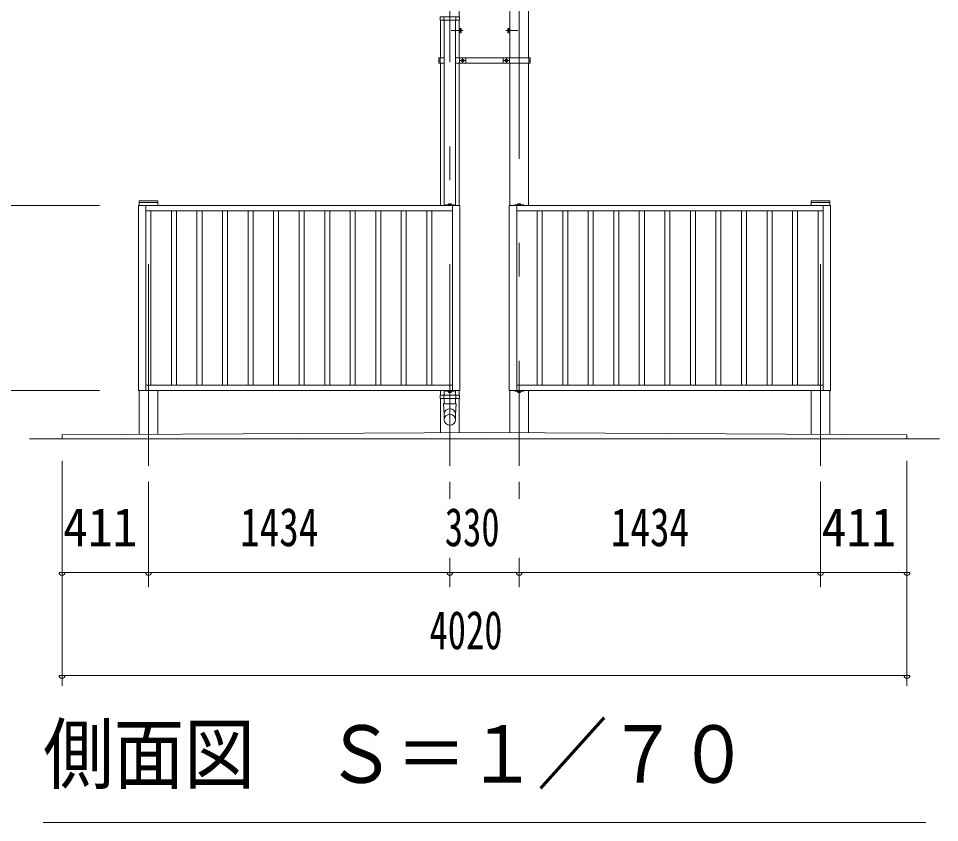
# Model space of a CAD drawing. Units: millimetres, scale not verified, with parts at other scales. Extents: x -34086 to 34091, y -14700 to 14700.
# Drawn here: x 8458 to 12840, y 1303 to 5128 of the extents above; entities that cross this region are included whole.
import ezdxf
from ezdxf.enums import TextEntityAlignment as Align

# ---------------------------------------------------------------- set-up
doc = ezdxf.new("R2010")
doc.units = ezdxf.units.MM
doc.header["$LTSCALE"] = 80
doc.linetypes.add('USER3', pattern=[24, 12, -5, 2, -5])
for name, color, linetype, lineweight in [('0-2_1-07BOLD', 7, 'Continuous', 18), ('0-3_1-27CENTER', 3, 'USER3', 18), ('0-4_1-47THIN', 4, 'Continuous', 18), ('0-5_1-57DIM', 3, 'Continuous', 18)]:
    doc.layers.add(name, color=color, linetype=linetype, lineweight=lineweight)
doc.styles.add('ＭＳ ゴシック', font='')
doc.styles.get('ＭＳ ゴシック').set_extended_font_data('MS Gothic')

msp = doc.modelspace()

# ---------------------------------------------------------------- linework, layer by layer
at = {"layer": '0-2_1-07BOLD'}
for p, q in [((10884.87, 4940.54), (10884.87, 5390.12)), ((10481.22, 5135.54), (10481.22, 5119.54)), ((10539.41, 5119.54), (10539.41, 5135.54)), ((10465.77, 5119.54), (10465.77, 4940.54)), ((10482.82, 5119.54), (10482.82, 4237.54)), ((10537.83, 4237.54), (10537.83, 5119.54)), ((10554.87, 4940.54), (10554.87, 5119.54)), ((10556.87, 5074.45), (10562.97, 5074.45)), ((10562.97, 5064.63), (10556.87, 5064.63)), ((10793.77, 5074.45), (10787.67, 5074.45)), ((10787.67, 5064.63), (10793.77, 5064.63)), ((10793.77, 5080.04), (10795.77, 5080.04)), ((10464.17, 4927.54), (10458.07, 4927.54)), ((10464.17, 4940.54), (10464.17, 4914.54)), ((10465.77, 4914.54), (10465.77, 4237.54)), ((10554.87, 4237.54), (10554.87, 4914.54)), ((10556.47, 4914.54), (10556.47, 4940.54)), ((10586.47, 4914.54), (10586.47, 4940.54)), ((10764.17, 4940.54), (10764.17, 4914.54)), ((10794.17, 4940.54), (10794.17, 4914.54)), ((10795.77, 4914.54), (10795.77, 4237.54)), ((10884.87, 4237.54), (10884.87, 4914.54)), ((10886.47, 4914.54), (10886.47, 4940.54)), ((10886.47, 4927.54), (10892.57, 4927.54)), ((9031.77, 4257.54), (9031.77, 4237.54)), ((9031.77, 4252.54), (9120.87, 4252.54)), ((9117.87, 4260.54), (9034.77, 4260.54)), ((9120.87, 4257.54), (9120.87, 4237.54)), ((12229.77, 4257.54), (12229.77, 4237.54)), ((12318.87, 4252.54), (12229.77, 4252.54)), ((12232.77, 4260.54), (12315.87, 4260.54)), ((12318.87, 4237.54), (12318.87, 4257.54)), ((9064.32, 3357.54), (9064.32, 4237.54)), ((9064.32, 4212.54), (10522.32, 4212.54)), ((10507.43, 4242.34), (10507.43, 4245.83)), ((10513.21, 4245.83), (10513.21, 4242.34)), ((10522.32, 4237.54), (10522.32, 3357.54)), ((10828.32, 4237.54), (10828.32, 3357.54)), ((12286.32, 4212.54), (10828.32, 4212.54)), ((10837.43, 4245.83), (10837.43, 4242.34)), ((10843.21, 4242.34), (10843.21, 4245.83)), ((12286.32, 3357.54), (12286.32, 4237.54)), ((10522.32, 3382.54), (9064.32, 3382.54)), ((10828.32, 3382.54), (12286.32, 3382.54)), ((9031.77, 3357.54), (9031.77, 3149.29)), ((9120.87, 3149.72), (9120.87, 3357.54)), ((10465.77, 3335.54), (10465.77, 3357.54)), ((10481.22, 3335.54), (10481.22, 3319.54)), ((10482.82, 3357.54), (10482.82, 3335.54)), ((10507.43, 3349.25), (10507.43, 3352.74)), ((10513.21, 3352.74), (10513.21, 3349.25)), ((10537.83, 3335.54), (10537.83, 3357.54)), ((10539.41, 3319.54), (10539.41, 3335.54)), ((10554.87, 3357.54), (10554.87, 3335.54)), ((10795.77, 3357.54), (10795.77, 3156.94)), ((10837.43, 3349.25), (10837.43, 3352.74)), ((10843.21, 3352.74), (10843.21, 3349.25)), ((10884.87, 3156.5), (10884.87, 3357.54)), ((12229.77, 3357.54), (12229.77, 3149.72)), ((12318.87, 3149.29), (12318.87, 3357.54)), ((10465.77, 3319.54), (10465.77, 3156.14)), ((10482.81, 3319.54), (10482.81, 3294.08)), ((10537.81, 3319.54), (10537.81, 3294.08)), ((10554.87, 3156.56), (10554.87, 3319.54)), ((12840.32, 3127.54), (8510.32, 3127.54)), ((8665.32, 3127.54), (8665.32, 3147.54))]:
    msp.add_line(p, q, dxfattribs=at)
for points in [[(10997.78, 5435.78), (10884.87, 5390.12), (10840.32, 5419.54), (10795.77, 5351.36), (10795.77, 4940.54)], [(10554.87, 5231.02), (10554.87, 5135.54), (10464.17, 5135.54), (10464.17, 5119.54), (10556.47, 5119.54), (10556.47, 5135.54)], [(10554.87, 5080.04), (10556.87, 5080.04), (10556.87, 5059.04), (10554.87, 5059.04)], [(10556.87, 5059.73), (10562.97, 5059.73), (10563.87, 5061.29), (10563.87, 5077.79), (10562.97, 5079.36), (10556.87, 5079.36)], [(10793.77, 5059.73), (10787.67, 5059.73), (10786.77, 5061.29), (10786.77, 5077.79), (10787.67, 5079.36), (10793.77, 5079.36)], [(10793.77, 5080.04), (10793.77, 5059.04), (10795.77, 5059.04)], [(10482.82, 4940.54), (10458.07, 4940.54), (10458.07, 4914.54), (10482.82, 4914.54)], [(10537.83, 4940.54), (10892.57, 4940.54), (10892.57, 4914.54), (10537.83, 4914.54)], [(10490.32, 4237.54), (10490.32, 4240.74), (10530.32, 4240.74), (10530.32, 4237.54)], [(10504.07, 4240.74), (10504.07, 4242.34), (10516.57, 4242.34), (10516.57, 4240.74)], [(10516.09, 4242.34), (10516.09, 4245.83), (10515.22, 4246.34), (10505.42, 4246.34), (10504.55, 4245.83), (10504.55, 4242.34)], [(10820.32, 4237.54), (10820.32, 4240.74), (10860.32, 4240.74), (10860.32, 4237.54)], [(10846.57, 4240.74), (10846.57, 4242.34), (10834.07, 4242.34), (10834.07, 4240.74)], [(10834.54, 4242.34), (10834.54, 4245.83), (10835.42, 4246.34), (10845.22, 4246.34), (10846.09, 4245.83), (10846.09, 4242.34)], [(10530.32, 3357.54), (10530.32, 3354.34), (10490.32, 3354.34), (10490.32, 3357.54)], [(10516.57, 3354.34), (10516.57, 3352.74), (10504.07, 3352.74), (10504.07, 3354.34)], [(10504.55, 3352.74), (10504.55, 3349.25), (10505.42, 3348.74), (10515.22, 3348.74), (10516.09, 3349.25), (10516.09, 3352.74)], [(10820.32, 3357.54), (10820.32, 3354.34), (10860.32, 3354.34), (10860.32, 3357.54)], [(10846.57, 3354.34), (10846.57, 3352.74), (10834.07, 3352.74), (10834.07, 3354.34)], [(10834.54, 3352.74), (10834.54, 3349.25), (10835.42, 3348.74), (10845.22, 3348.74), (10846.09, 3349.25), (10846.09, 3352.74)], [(10480.82, 3294.08), (10482.82, 3244.42), (10482.82, 3218.57)], [(10537.81, 3218.57), (10537.81, 3244.42), (10539.81, 3294.08), (10480.82, 3294.08)], [(8665.32, 3147.54), (10675.32, 3157.54), (12685.32, 3147.54), (12685.32, 3127.54)]]:
    msp.add_lwpolyline(points, dxfattribs=at)
for points in [[(10566.35, 4924.65), (10566.35, 4930.43), (10571.35, 4933.31), (10576.35, 4930.43), (10576.35, 4924.65), (10571.35, 4921.77)], [(10784.3, 4930.43), (10779.29, 4933.31), (10774.29, 4930.43), (10774.29, 4924.65), (10779.29, 4921.77), (10784.3, 4924.65)], [(10557.32, 3357.54), (10557.32, 4237.54), (9029.32, 4237.54), (9029.32, 3357.54)], [(10793.32, 4237.54), (12321.32, 4237.54), (12321.32, 3357.54), (10793.32, 3357.54)], [(10556.47, 3319.54), (10464.17, 3319.54), (10464.17, 3335.54), (10556.47, 3335.54)]]:
    msp.add_lwpolyline(points, close=True, dxfattribs=at)
for centre, radius in [((10571.35, 4927.54), 6.25), ((10571.35, 4927.54), 4.9), ((10779.29, 4927.54), 6.25), ((10779.29, 4927.54), 4.9)]:
    msp.add_circle(centre, radius, dxfattribs=at)
for centre, radius, start, end in [((10560.09, 5076.9), 3.78, 319.56883, 0), ((10550.09, 5069.54), 13.78, 339.13568, 20.86429), ((10560.09, 5062.18), 3.78, 0, 40.4283), ((10790.55, 5076.9), 3.78, 180, 220.43117), ((10800.55, 5069.54), 13.78, 159.13571, 200.86432), ((10790.55, 5062.18), 3.78, 139.5717, 180), ((9034.77, 4257.54), 3, 90, 180), ((9117.87, 4257.54), 3, 0, 90), ((12232.77, 4257.54), 3, 90, 180), ((12315.87, 4257.54), 3, 0, 90), ((10505.99, 4244.02), 2.32, 51.46857, 90), ((10510.32, 4237.83), 8.51, 70.17088, 109.83133), ((10514.65, 4244.02), 2.32, 90, 128.54623), ((10835.99, 4244.02), 2.32, 51.45377, 90), ((10840.32, 4237.83), 8.51, 70.16867, 109.82912), ((10844.65, 4244.02), 2.32, 90, 128.53143), ((10505.99, 3351.06), 2.32, 270, 308.53143), ((10510.32, 3357.25), 8.51, 250.16867, 289.82912), ((10514.65, 3351.06), 2.32, 231.45377, 270), ((10835.99, 3351.06), 2.32, 270, 308.54623), ((10840.32, 3357.25), 8.51, 250.17088, 289.83133), ((10844.65, 3351.06), 2.32, 231.46857, 270), ((10510.32, 3243.44), 27.55, 3.55867, 176.44133), ((10510.32, 3216.86), 27.55, 3.55867, 176.44133), ((10510.32, 3220.28), 27.55, 183.56303, 356.43697)]:
    msp.add_arc(centre, radius, start, end, dxfattribs=at)
at = {"layer": '0-3_1-27CENTER'}
for p, q in [((10510.32, 2998.86), (10510.32, 5419.54)), ((10840.32, 5419.54), (10840.32, 2998.86)), ((10573.87, 5069.54), (10516.87, 5069.54)), ((10833.77, 5069.54), (10776.77, 5069.54)), ((10558.84, 4927.54), (10583.85, 4927.54)), ((10571.35, 4940.04), (10571.35, 4915.04)), ((10766.79, 4927.54), (10791.79, 4927.54)), ((10779.29, 4940.04), (10779.29, 4915.04)), ((9076.32, 2998.86), (9076.32, 4310.54)), ((12274.32, 2998.86), (12274.32, 4310.54))]:
    msp.add_line(p, q, dxfattribs=at)
at = {"layer": '0-4_1-47THIN'}
for p, q in [((9088.32, 3382.54), (9088.32, 4212.54)), ((9185.82, 4212.54), (9185.82, 3382.54)), ((9209.82, 3382.54), (9209.82, 4212.54)), ((9307.32, 4212.54), (9307.32, 3382.54)), ((9331.32, 3382.54), (9331.32, 4212.54)), ((9428.82, 4212.54), (9428.82, 3382.54)), ((9452.82, 3382.54), (9452.82, 4212.54)), ((9550.32, 4212.54), (9550.32, 3382.54)), ((9574.32, 3382.54), (9574.32, 4212.54)), ((9671.82, 4212.54), (9671.82, 3382.54)), ((9695.82, 3382.54), (9695.82, 4212.54)), ((9793.32, 4212.54), (9793.32, 3382.54)), ((9817.32, 3382.54), (9817.32, 4212.54)), ((9914.82, 4212.54), (9914.82, 3382.54)), ((9938.82, 3382.54), (9938.82, 4212.54)), ((10036.32, 4212.54), (10036.32, 3382.54)), ((10060.32, 3382.54), (10060.32, 4212.54)), ((10157.82, 4212.54), (10157.82, 3382.54)), ((10181.82, 3382.54), (10181.82, 4212.54)), ((10279.32, 4212.54), (10279.32, 3382.54)), ((10303.32, 3382.54), (10303.32, 4212.54)), ((10400.82, 4212.54), (10400.82, 3382.54)), ((10424.82, 3382.54), (10424.82, 4212.54)), ((10925.82, 4212.54), (10925.82, 3382.54)), ((10949.82, 3382.54), (10949.82, 4212.54)), ((11047.32, 4212.54), (11047.32, 3382.54)), ((11071.32, 3382.54), (11071.32, 4212.54)), ((11168.82, 4212.54), (11168.82, 3382.54)), ((11192.82, 3382.54), (11192.82, 4212.54)), ((11290.32, 4212.54), (11290.32, 3382.54)), ((11314.32, 3382.54), (11314.32, 4212.54)), ((11411.82, 4212.54), (11411.82, 3382.54)), ((11435.82, 3382.54), (11435.82, 4212.54)), ((11533.32, 4212.54), (11533.32, 3382.54)), ((11557.32, 3382.54), (11557.32, 4212.54)), ((11654.82, 4212.54), (11654.82, 3382.54)), ((11678.82, 3382.54), (11678.82, 4212.54)), ((11776.32, 4212.54), (11776.32, 3382.54)), ((11800.32, 3382.54), (11800.32, 4212.54)), ((11897.82, 4212.54), (11897.82, 3382.54)), ((11921.82, 3382.54), (11921.82, 4212.54)), ((12019.32, 4212.54), (12019.32, 3382.54)), ((12043.32, 3382.54), (12043.32, 4212.54)), ((12140.82, 4212.54), (12140.82, 3382.54)), ((12164.82, 3382.54), (12164.82, 4212.54)), ((12262.32, 4212.54), (12262.32, 3382.54))]:
    msp.add_line(p, q, dxfattribs=at)
at = {"layer": '0-5_1-57DIM'}
for p, q in [((8843.87, 4237.54), (8195.32, 4237.54)), ((8195.32, 3357.54), (8843.87, 3357.54)), ((8665.32, 1952.54), (8665.32, 3022.54)), ((12685.32, 3022.54), (12685.32, 1952.54)), ((9076.32, 2422.54), (9076.32, 2922.54)), ((10510.32, 2922.54), (10510.32, 2842.69)), ((10840.32, 2922.54), (10840.32, 2842.69)), ((12274.32, 2422.54), (12274.32, 2922.54)), ((10510.32, 2422.54), (10510.32, 2562.54)), ((10840.32, 2562.54), (10840.32, 2422.54)), ((8679.32, 2492.54), (8651.32, 2492.54)), ((8665.32, 2492.54), (12685.32, 2492.54)), ((9090.32, 2492.54), (9062.32, 2492.54)), ((10524.32, 2492.54), (10496.32, 2492.54)), ((10854.32, 2492.54), (10826.32, 2492.54)), ((12288.32, 2492.54), (12260.32, 2492.54)), ((12699.32, 2492.54), (12671.32, 2492.54)), ((8679.32, 2002.54), (8651.32, 2002.54)), ((12685.32, 2002.54), (8665.32, 2002.54)), ((12699.32, 2002.54), (12671.32, 2002.54)), ((12775.32, 1302.54), (8575.32, 1302.54))]:
    msp.add_line(p, q, dxfattribs=at)
for centre in [(8665.32, 2492.54), (9076.32, 2492.54), (10510.32, 2492.54), (10840.32, 2492.54), (12274.32, 2492.54), (12685.32, 2492.54), (8665.32, 2002.54), (12685.32, 2002.54)]:
    msp.add_arc(centre, 14, 180, 0, dxfattribs=at)

# ---------------------------------------------------------------- texts
at = {"layer": '0-5_1-57DIM', "color": 7, "style": 'ＭＳ ゴシック'}
for s, height, width, p in [('411', 182.3, 0.95, (8670.31, 2562.54)), ('1434', 182.3, 0.75, (9512.6, 2562.54)), ('330', 182.3, 0.7, (10486.56, 2562.54)), ('1434', 182.3, 0.75, (11276.59, 2562.54)), ('411', 182.3, 0.95, (12279.31, 2562.54)), ('4020', 182.3, 0.7, (10413.66, 2072.54)), ('側面図\u3000Ｓ＝１／７０', 273.5, 0.9, (8575.32, 1409.85))]:
    msp.add_text(s, height=height, dxfattribs=dict(at, width=width)).set_placement(p, align=Align.BOTTOM_LEFT)

doc.saveas('drawing.dxf')
